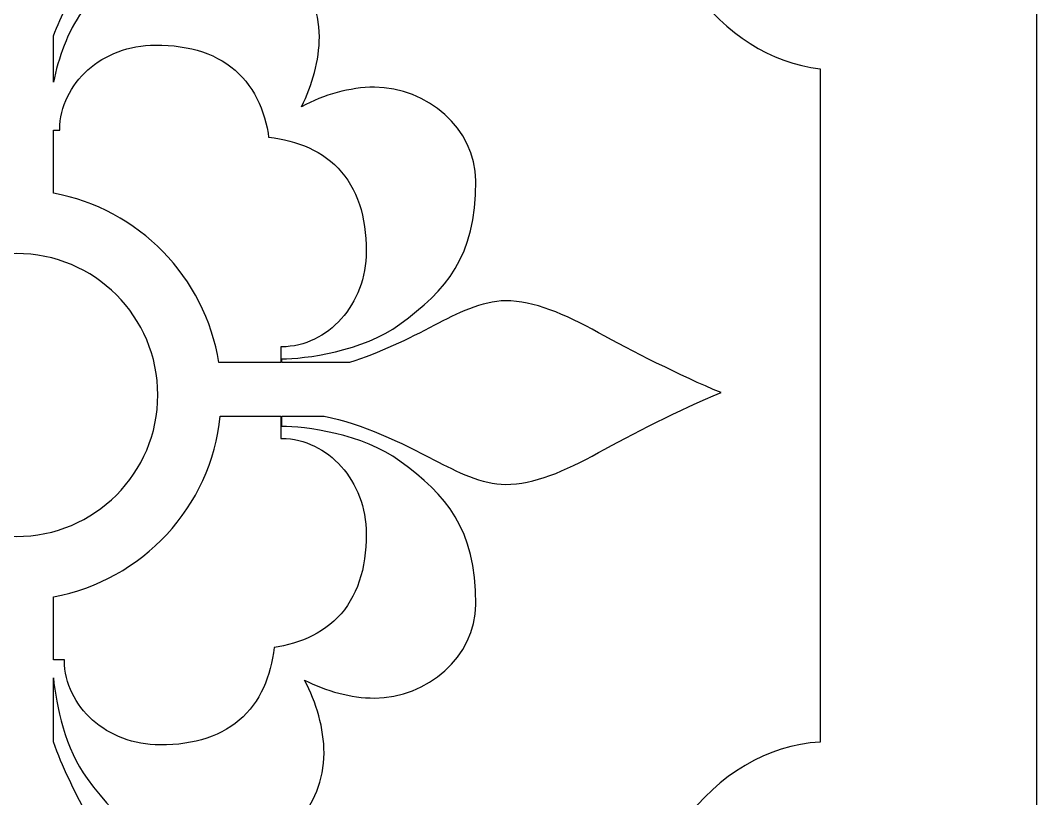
# Model space of a CAD drawing. Header units: centimetres. Extents: x 13.8 to 19.6, y -9 to 9.
# Drawn here: x 18.043 to 19.625, y 3.091 to 4.303 of the extents above; entities that cross this region are included whole.
import ezdxf

# ---------------------------------------------------------------- set-up
doc = ezdxf.new("R2010")
doc.units = ezdxf.units.CM
doc.header["$MEASUREMENT"] = 0
doc.layers.add('layer 1', color=7, linetype='Continuous')

msp = doc.modelspace()

# ---------------------------------------------------------------- linework, layer by layer
at = {"layer": 'layer 1', "color": 250, "lineweight": 30}
for points, knots in [([(13.81568, -9.00019), (13.81568, -9.00019), (13.81568, -7.7491), (13.81568, -7.7491), (13.81568, -7.7491), (13.81568, -7.7491), (13.81568, -7.63661), (13.81568, -7.63661), (13.81568, -7.63661), (13.81568, -7.63661), (13.81568, -7.23319), (13.81568, -7.23319), (13.81568, -7.23319), (13.81568, -7.23319), (13.81568, -7.03897), (13.81568, -7.03897), (13.81568, -7.03897), (13.81568, -7.03897), (13.81568, -5.26695), (13.81568, -5.26695), (13.81568, -5.26695), (13.81568, -5.26695), (13.81568, -5.15446), (13.81568, -5.15446), (13.81568, -5.15446), (13.81568, -5.15446), (13.81568, -4.75104), (13.81568, -4.75104), (13.81568, -4.75104), (13.81568, -4.75104), (13.81568, -4.55682), (13.81568, -4.55682), (13.81568, -4.55682), (13.81568, -4.55682), (13.81568, -2.7848), (13.81568, -2.7848), (13.81568, -2.7848), (13.81568, -2.7848), (13.81568, -2.67231), (13.81568, -2.67231), (13.81568, -2.67231), (13.81568, -2.67231), (13.81568, -2.26889), (13.81568, -2.26889), (13.81568, -2.26889), (13.81568, -2.26889), (13.81568, -2.07467), (13.81568, -2.07467), (13.81568, -2.07467), (13.81568, -2.07467), (13.81568, -0.30265), (13.81568, -0.30265), (13.81568, -0.30265), (13.81568, -0.30265), (13.81568, -0.19016), (13.81568, -0.19016), (13.81568, -0.19016), (13.81568, -0.19016), (13.81568, 0.21326), (13.81568, 0.21326), (13.81568, 0.21326), (13.81568, 0.21326), (13.81568, 0.40748), (13.81568, 0.40748), (13.81568, 0.40748), (13.81568, 0.40748), (13.81568, 2.1795), (13.81568, 2.1795), (13.81568, 2.1795), (13.81568, 2.1795), (13.81568, 2.29199), (13.81568, 2.29199), (13.81568, 2.29199), (13.81568, 2.29199), (13.81568, 2.69541), (13.81568, 2.69541), (13.81568, 2.69541), (13.81568, 2.69541), (13.81568, 2.88963), (13.81568, 2.88963), (13.81568, 2.88963), (13.81568, 2.88963), (13.81568, 4.66165), (13.81568, 4.66165), (13.81568, 4.66165), (13.81568, 4.66165), (13.81568, 4.77414), (13.81568, 4.77414), (13.81568, 4.77414), (13.81568, 4.77414), (13.81568, 5.17756), (13.81568, 5.17756), (13.81568, 5.17756), (13.81568, 5.17756), (13.81568, 5.37178), (13.81568, 5.37178), (13.81568, 5.37178), (13.81568, 5.37178), (13.81568, 7.1438), (13.81568, 7.1438), (13.81568, 7.1438), (13.81568, 7.1438), (13.81568, 7.25629), (13.81568, 7.25629), (13.81568, 7.25629), (13.81568, 7.25629), (13.81568, 7.65971), (13.81568, 7.65971), (13.81568, 7.65971), (13.81568, 7.65971), (13.81568, 7.85393), (13.81568, 7.85393), (13.81568, 7.85393), (13.81568, 7.85393), (13.81568, 9.00077), (13.81568, 9.00077), (13.81568, 9.00077), (13.81568, 9.00077), (14.6889, 9.00077), (14.6889, 9.00077), (14.6889, 9.00077), (14.6889, 9.00077), (14.8859, 9.00077), (14.8859, 9.00077), (14.8859, 9.00077), (14.8859, 9.00077), (15.37838, 9.00077), (15.37838, 9.00077), (15.37838, 9.00077), (15.37838, 9.00077), (15.46164, 9.00077), (15.46164, 9.00077), (15.46164, 9.00077), (15.46164, 9.00077), (15.9263, 9.00077), (15.9263, 9.00077), (15.9263, 9.00077), (15.9263, 9.00077), (16.1189, 9.00077), (16.1189, 9.00077), (16.1189, 9.00077), (16.1189, 9.00077), (17.32165, 9.00077), (17.32165, 9.00077), (17.32165, 9.00077), (17.32165, 9.00077), (17.51865, 9.00077), (17.51865, 9.00077), (17.51865, 9.00077), (17.51865, 9.00077), (18.01113, 9.00077), (18.01113, 9.00077), (18.01113, 9.00077), (18.01113, 9.00077), (18.09439, 9.00077), (18.09439, 9.00077), (18.09439, 9.00077), (18.09439, 9.00077), (18.55905, 9.00077), (18.55905, 9.00077), (18.55905, 9.00077), (18.55905, 9.00077), (18.75165, 9.00077), (18.75165, 9.00077), (18.75165, 9.00077), (18.75165, 9.00077), (19.62498, 9.00077), (19.62498, 9.00077), (19.62498, 9.00077), (19.62498, 9.00077), (19.62498, 7.78696), (19.62498, 7.78696), (19.62498, 7.78696), (19.62498, 7.78696), (19.62498, 7.67444), (19.62498, 7.67444), (19.62498, 7.67444), (19.62498, 7.67444), (19.62498, 7.27121), (19.62498, 7.27121), (19.62498, 7.27121), (19.62498, 7.27121), (19.62498, 7.0909), (19.62498, 7.0909), (19.62498, 7.0909), (19.62498, 7.0909), (19.62498, 5.25821), (19.62498, 5.25821), (19.62498, 5.25821), (19.62498, 5.25821), (19.62498, 5.1457), (19.62498, 5.1457), (19.62498, 5.1457), (19.62498, 5.1457), (19.62498, 4.74247), (19.62498, 4.74247), (19.62498, 4.74247), (19.62498, 4.74247), (19.62498, 4.56216), (19.62498, 4.56216), (19.62498, 4.56216), (19.62498, 4.56216), (19.62498, 2.79003), (19.62498, 2.79003), (19.62498, 2.79003), (19.62498, 2.79003), (19.62498, 2.67751), (19.62498, 2.67751), (19.62498, 2.67751), (19.62498, 2.67751), (19.62498, 2.27429), (19.62498, 2.27429), (19.62498, 2.27429), (19.62498, 2.27429), (19.62498, 2.09398), (19.62498, 2.09398), (19.62498, 2.09398), (19.62498, 2.09398), (19.62498, 0.32184), (19.62498, 0.32184), (19.62498, 0.32184), (19.62498, 0.32184), (19.62498, 0.20933), (19.62498, 0.20933), (19.62498, 0.20933), (19.62498, 0.20933), (19.62498, -0.1939), (19.62498, -0.1939), (19.62498, -0.1939), (19.62498, -0.1939), (19.62498, -0.37421), (19.62498, -0.37421), (19.62498, -0.37421), (19.62498, -0.37421), (19.62498, -2.14634), (19.62498, -2.14634), (19.62498, -2.14634), (19.62498, -2.14634), (19.62498, -2.25886), (19.62498, -2.25886), (19.62498, -2.25886), (19.62498, -2.25886), (19.62498, -2.66208), (19.62498, -2.66208), (19.62498, -2.66208), (19.62498, -2.66208), (19.62498, -2.84239), (19.62498, -2.84239), (19.62498, -2.84239), (19.62498, -2.84239), (19.62498, -4.61452), (19.62498, -4.61452), (19.62498, -4.61452), (19.62498, -4.61452), (19.62498, -4.72704), (19.62498, -4.72704), (19.62498, -4.72704), (19.62498, -4.72704), (19.62498, -5.13027), (19.62498, -5.13027), (19.62498, -5.13027), (19.62498, -5.13027), (19.62498, -5.31058), (19.62498, -5.31058), (19.62498, -5.31058), (19.62498, -5.31058), (19.62498, -7.08271), (19.62498, -7.08271), (19.62498, -7.08271), (19.62498, -7.08271), (19.62498, -7.19522), (19.62498, -7.19522), (19.62498, -7.19522), (19.62498, -7.19522), (19.62498, -7.59845), (19.62498, -7.59845), (19.62498, -7.59845), (19.62498, -7.59845), (19.62498, -7.77876), (19.62498, -7.77876), (19.62498, -7.77876), (19.62498, -7.77876), (19.62498, -9.00019), (19.62498, -9.00019), (19.62498, -9.00019), (19.62498, -9.00019), (18.75176, -9.00019), (18.75176, -9.00019), (18.75176, -9.00019), (18.75176, -9.00019), (18.55373, -9.00019), (18.55373, -9.00019), (18.55373, -9.00019), (18.55373, -9.00019), (18.09439, -9.00019), (18.09439, -9.00019), (18.09439, -9.00019), (18.09439, -9.00019), (18.01113, -9.00019), (18.01113, -9.00019), (18.01113, -9.00019), (18.01113, -9.00019), (17.51524, -9.00019), (17.51524, -9.00019), (17.51524, -9.00019), (17.51524, -9.00019), (17.32172, -9.00019), (17.32172, -9.00019), (17.32172, -9.00019), (17.32172, -9.00019), (16.11901, -9.00019), (16.11901, -9.00019), (16.11901, -9.00019), (16.11901, -9.00019), (15.92097, -9.00019), (15.92097, -9.00019), (15.92097, -9.00019), (15.92097, -9.00019), (15.46164, -9.00019), (15.46164, -9.00019), (15.46164, -9.00019), (15.46164, -9.00019), (15.37838, -9.00019), (15.37838, -9.00019), (15.37838, -9.00019), (15.37838, -9.00019), (14.88249, -9.00019), (14.88249, -9.00019), (14.88249, -9.00019), (14.88249, -9.00019), (14.68897, -9.00019), (14.68897, -9.00019), (14.68897, -9.00019), (14.68897, -9.00019), (13.81568, -9.00019), (13.81568, -9.00019)], [0, 0, 0, 0, 0.0117647, 0.0117647, 0.0117647, 0.0117647, 0.0235294, 0.0235294, 0.0235294, 0.0235294, 0.0352941, 0.0352941, 0.0352941, 0.0352941, 0.0470588, 0.0470588, 0.0470588, 0.0470588, 0.0588235, 0.0588235, 0.0588235, 0.0588235, 0.0705882, 0.0705882, 0.0705882, 0.0705882, 0.0823529, 0.0823529, 0.0823529, 0.0823529, 0.0941176, 0.0941176, 0.0941176, 0.0941176, 0.1058824, 0.1058824, 0.1058824, 0.1058824, 0.1176471, 0.1176471, 0.1176471, 0.1176471, 0.1294118, 0.1294118, 0.1294118, 0.1294118, 0.1411765, 0.1411765, 0.1411765, 0.1411765, 0.1529412, 0.1529412, 0.1529412, 0.1529412, 0.1647059, 0.1647059, 0.1647059, 0.1647059, 0.1764706, 0.1764706, 0.1764706, 0.1764706, 0.1882353, 0.1882353, 0.1882353, 0.1882353, 0.2, 0.2, 0.2, 0.2, 0.2117647, 0.2117647, 0.2117647, 0.2117647, 0.2235294, 0.2235294, 0.2235294, 0.2235294, 0.2352941, 0.2352941, 0.2352941, 0.2352941, 0.2470588, 0.2470588, 0.2470588, 0.2470588, 0.2588235, 0.2588235, 0.2588235, 0.2588235, 0.2705882, 0.2705882, 0.2705882, 0.2705882, 0.2823529, 0.2823529, 0.2823529, 0.2823529, 0.2941176, 0.2941176, 0.2941176, 0.2941176, 0.3058824, 0.3058824, 0.3058824, 0.3058824, 0.3176471, 0.3176471, 0.3176471, 0.3176471, 0.3294118, 0.3294118, 0.3294118, 0.3294118, 0.3411765, 0.3411765, 0.3411765, 0.3411765, 0.3529412, 0.3529412, 0.3529412, 0.3529412, 0.3647059, 0.3647059, 0.3647059, 0.3647059, 0.3764706, 0.3764706, 0.3764706, 0.3764706, 0.3882353, 0.3882353, 0.3882353, 0.3882353, 0.4, 0.4, 0.4, 0.4, 0.4117647, 0.4117647, 0.4117647, 0.4117647, 0.4235294, 0.4235294, 0.4235294, 0.4235294, 0.4352941, 0.4352941, 0.4352941, 0.4352941, 0.4470588, 0.4470588, 0.4470588, 0.4470588, 0.4588235, 0.4588235, 0.4588235, 0.4588235, 0.4705882, 0.4705882, 0.4705882, 0.4705882, 0.4823529, 0.4823529, 0.4823529, 0.4823529, 0.4941176, 0.4941176, 0.4941176, 0.4941176, 0.5058824, 0.5058824, 0.5058824, 0.5058824, 0.5176471, 0.5176471, 0.5176471, 0.5176471, 0.5294118, 0.5294118, 0.5294118, 0.5294118, 0.5411765, 0.5411765, 0.5411765, 0.5411765, 0.5529412, 0.5529412, 0.5529412, 0.5529412, 0.5647059, 0.5647059, 0.5647059, 0.5647059, 0.5764706, 0.5764706, 0.5764706, 0.5764706, 0.5882353, 0.5882353, 0.5882353, 0.5882353, 0.6, 0.6, 0.6, 0.6, 0.6117647, 0.6117647, 0.6117647, 0.6117647, 0.6235294, 0.6235294, 0.6235294, 0.6235294, 0.6352941, 0.6352941, 0.6352941, 0.6352941, 0.6470588, 0.6470588, 0.6470588, 0.6470588, 0.6588235, 0.6588235, 0.6588235, 0.6588235, 0.6705882, 0.6705882, 0.6705882, 0.6705882, 0.6823529, 0.6823529, 0.6823529, 0.6823529, 0.6941176, 0.6941176, 0.6941176, 0.6941176, 0.7058824, 0.7058824, 0.7058824, 0.7058824, 0.7176471, 0.7176471, 0.7176471, 0.7176471, 0.7294118, 0.7294118, 0.7294118, 0.7294118, 0.7411765, 0.7411765, 0.7411765, 0.7411765, 0.7529412, 0.7529412, 0.7529412, 0.7529412, 0.7647059, 0.7647059, 0.7647059, 0.7647059, 0.7764706, 0.7764706, 0.7764706, 0.7764706, 0.7882353, 0.7882353, 0.7882353, 0.7882353, 0.8, 0.8, 0.8, 0.8, 0.8117647, 0.8117647, 0.8117647, 0.8117647, 0.8235294, 0.8235294, 0.8235294, 0.8235294, 0.8352941, 0.8352941, 0.8352941, 0.8352941, 0.8470588, 0.8470588, 0.8470588, 0.8470588, 0.8588235, 0.8588235, 0.8588235, 0.8588235, 0.8705882, 0.8705882, 0.8705882, 0.8705882, 0.8823529, 0.8823529, 0.8823529, 0.8823529, 0.8941176, 0.8941176, 0.8941176, 0.8941176, 0.9058824, 0.9058824, 0.9058824, 0.9058824, 0.9176471, 0.9176471, 0.9176471, 0.9176471, 0.9294118, 0.9294118, 0.9294118, 0.9294118, 0.9411765, 0.9411765, 0.9411765, 0.9411765, 0.9529412, 0.9529412, 0.9529412, 0.9529412, 0.9647059, 0.9647059, 0.9647059, 0.9647059, 0.9764706, 0.9764706, 0.9764706, 0.9764706, 1, 1, 1, 1]), ([(19.28788, 4.22714), (19.13281, 4.245), (19.01002, 4.41013), (19.00188, 4.61489), (19.00188, 4.61489), (18.77783, 4.61748), (18.59718, 4.75722), (18.59718, 4.92918), (18.59718, 4.92918), (18.59718, 4.94013), (18.59793, 4.95094), (18.59936, 4.9616), (18.59936, 4.9616), (18.59936, 4.9616), (18.35272, 4.88655), (18.35272, 4.88655), (18.35272, 4.88655), (18.35272, 4.88655), (18.13652, 4.95234), (18.13652, 4.95234), (18.13652, 4.95234), (18.13652, 4.95234), (18.07184, 4.731), (18.07184, 4.731), (18.07184, 4.731), (18.09074, 4.69228), (18.11048, 4.65484), (18.12637, 4.62556), (18.12637, 4.62556), (18.15555, 4.57309), (18.17595, 4.52498), (18.17595, 4.48123), (18.17595, 4.48123), (18.17595, 4.44477), (18.15555, 4.40394), (18.13804, 4.3704), (18.13804, 4.3704), (18.12264, 4.3414), (18.10725, 4.31047), (18.09439, 4.2784), (18.09439, 4.2784), (18.09439, 4.2784), (18.09439, 4.20631), (18.09439, 4.20631), (18.09439, 4.20631), (18.10229, 4.24344), (18.11628, 4.28523), (18.13951, 4.31646), (18.13951, 4.31646), (18.19345, 4.38937), (18.24301, 4.43456), (18.36259, 4.43456), (18.36259, 4.43456), (18.44425, 4.43456), (18.50839, 4.35876), (18.50839, 4.27708), (18.50839, 4.27708), (18.50839, 4.24013), (18.49764, 4.20199), (18.4806, 4.16819), (18.4806, 4.16819), (18.51556, 4.18666), (18.55558, 4.19847), (18.59429, 4.19847), (18.59429, 4.19847), (18.67597, 4.19847), (18.75177, 4.13433), (18.75177, 4.05267), (18.75177, 4.05267), (18.75177, 3.93309), (18.70658, 3.88353), (18.63367, 3.82958), (18.63367, 3.82958), (18.57682, 3.7873), (18.48495, 3.77562), (18.44995, 3.77562), (18.44995, 3.77562), (18.44995, 3.77562), (18.44995, 3.76996), (18.44995, 3.76996), (18.44995, 3.76996), (18.44995, 3.76996), (18.5551, 3.76996), (18.5551, 3.76996), (18.5551, 3.76996), (18.60165, 3.78455), (18.64656, 3.80634), (18.68761, 3.82813), (18.68761, 3.82813), (18.72115, 3.84563), (18.76198, 3.86603), (18.79844, 3.86603), (18.79844, 3.86603), (18.84219, 3.86603), (18.8903, 3.84563), (18.94277, 3.81645), (18.94277, 3.81645), (18.9938, 3.78876), (19.06964, 3.74937), (19.13379, 3.72315), (19.13379, 3.72315), (19.06964, 3.6969), (18.9938, 3.65753), (18.94277, 3.62982), (18.94277, 3.62982), (18.8903, 3.60064), (18.84219, 3.58024), (18.79844, 3.58024), (18.79844, 3.58024), (18.76198, 3.58024), (18.72115, 3.60064), (18.68761, 3.61816), (18.68761, 3.61816), (18.63511, 3.64603), (18.57631, 3.67388), (18.51584, 3.68669), (18.51584, 3.68669), (18.51584, 3.68669), (18.44995, 3.68669), (18.44995, 3.68669), (18.44995, 3.68669), (18.44995, 3.68669), (18.44995, 3.67065), (18.44995, 3.67065), (18.44995, 3.67065), (18.48495, 3.67065), (18.57682, 3.65898), (18.63367, 3.61669), (18.63367, 3.61669), (18.70658, 3.56275), (18.75177, 3.51319), (18.75177, 3.3936), (18.75177, 3.3936), (18.75177, 3.31194), (18.67597, 3.2478), (18.59429, 3.2478), (18.59429, 3.2478), (18.55734, 3.2478), (18.5192, 3.25856), (18.4854, 3.2756), (18.4854, 3.2756), (18.50387, 3.24063), (18.51568, 3.20061), (18.51568, 3.1619), (18.51568, 3.1619), (18.51568, 3.08022), (18.45154, 3.00443), (18.36988, 3.00443), (18.36988, 3.00443), (18.2503, 3.00443), (18.20074, 3.04961), (18.14679, 3.12253), (18.14679, 3.12253), (18.11299, 3.16797), (18.09875, 3.2358), (18.09439, 3.27907), (18.09439, 3.27907), (18.09439, 3.27907), (18.09439, 3.17971), (18.09439, 3.17971), (18.09439, 3.17971), (18.10847, 3.1408), (18.1269, 3.10331), (18.14534, 3.06858), (18.14534, 3.06858), (18.16284, 3.03505), (18.18324, 2.99421), (18.18324, 2.95776), (18.18324, 2.95776), (18.18324, 2.91401), (18.16284, 2.86589), (18.13366, 2.81342), (18.13366, 2.81342), (18.11882, 2.78607), (18.10061, 2.75159), (18.08288, 2.7156), (18.08288, 2.7156), (18.08288, 2.7156), (18.13652, 2.53202), (18.13652, 2.53202), (18.13652, 2.53202), (18.13652, 2.53202), (18.35272, 2.5978), (18.35272, 2.5978), (18.35272, 2.5978), (18.35272, 2.5978), (18.60471, 2.52112), (18.60471, 2.52112), (18.60471, 2.52112), (18.64008, 2.66069), (18.7962, 2.76736), (18.98656, 2.77492), (18.98656, 2.77492), (18.98908, 2.9933), (19.12191, 3.17043), (19.28788, 3.17925), (19.28788, 3.17925), (19.28788, 3.17925), (19.28788, 4.22714), (19.28788, 4.22714)], [0, 0, 0, 0, 0.0196078, 0.0196078, 0.0196078, 0.0196078, 0.0392157, 0.0392157, 0.0392157, 0.0392157, 0.0588235, 0.0588235, 0.0588235, 0.0588235, 0.0784314, 0.0784314, 0.0784314, 0.0784314, 0.0980392, 0.0980392, 0.0980392, 0.0980392, 0.1176471, 0.1176471, 0.1176471, 0.1176471, 0.1372549, 0.1372549, 0.1372549, 0.1372549, 0.1568627, 0.1568627, 0.1568627, 0.1568627, 0.1764706, 0.1764706, 0.1764706, 0.1764706, 0.1960784, 0.1960784, 0.1960784, 0.1960784, 0.2156863, 0.2156863, 0.2156863, 0.2156863, 0.2352941, 0.2352941, 0.2352941, 0.2352941, 0.254902, 0.254902, 0.254902, 0.254902, 0.2745098, 0.2745098, 0.2745098, 0.2745098, 0.2941176, 0.2941176, 0.2941176, 0.2941176, 0.3137255, 0.3137255, 0.3137255, 0.3137255, 0.3333333, 0.3333333, 0.3333333, 0.3333333, 0.3529412, 0.3529412, 0.3529412, 0.3529412, 0.372549, 0.372549, 0.372549, 0.372549, 0.3921569, 0.3921569, 0.3921569, 0.3921569, 0.4117647, 0.4117647, 0.4117647, 0.4117647, 0.4313725, 0.4313725, 0.4313725, 0.4313725, 0.4509804, 0.4509804, 0.4509804, 0.4509804, 0.4705882, 0.4705882, 0.4705882, 0.4705882, 0.4901961, 0.4901961, 0.4901961, 0.4901961, 0.5098039, 0.5098039, 0.5098039, 0.5098039, 0.5294118, 0.5294118, 0.5294118, 0.5294118, 0.5490196, 0.5490196, 0.5490196, 0.5490196, 0.5686275, 0.5686275, 0.5686275, 0.5686275, 0.5882353, 0.5882353, 0.5882353, 0.5882353, 0.6078431, 0.6078431, 0.6078431, 0.6078431, 0.627451, 0.627451, 0.627451, 0.627451, 0.6470588, 0.6470588, 0.6470588, 0.6470588, 0.6666667, 0.6666667, 0.6666667, 0.6666667, 0.6862745, 0.6862745, 0.6862745, 0.6862745, 0.7058824, 0.7058824, 0.7058824, 0.7058824, 0.7254902, 0.7254902, 0.7254902, 0.7254902, 0.745098, 0.745098, 0.745098, 0.745098, 0.7647059, 0.7647059, 0.7647059, 0.7647059, 0.7843137, 0.7843137, 0.7843137, 0.7843137, 0.8039216, 0.8039216, 0.8039216, 0.8039216, 0.8235294, 0.8235294, 0.8235294, 0.8235294, 0.8431373, 0.8431373, 0.8431373, 0.8431373, 0.8627451, 0.8627451, 0.8627451, 0.8627451, 0.8823529, 0.8823529, 0.8823529, 0.8823529, 0.9019608, 0.9019608, 0.9019608, 0.9019608, 0.9215686, 0.9215686, 0.9215686, 0.9215686, 0.9411765, 0.9411765, 0.9411765, 0.9411765, 0.9607843, 0.9607843, 0.9607843, 0.9607843, 1, 1, 1, 1]), ([(18.09439, 4.13146), (18.09439, 4.13146), (18.09439, 4.03352), (18.09439, 4.03352), (18.09439, 4.03352), (18.22682, 4.00933), (18.33074, 3.90341), (18.35195, 3.76996), (18.35195, 3.76996), (18.35195, 3.76996), (18.44867, 3.76996), (18.44867, 3.76996), (18.44867, 3.76996), (18.44867, 3.76996), (18.44867, 3.79442), (18.44867, 3.79442), (18.44867, 3.79442), (18.44867, 3.79442), (18.45045, 3.79442), (18.45045, 3.79442), (18.45045, 3.79442), (18.45045, 3.79442), (18.45661, 3.7946), (18.45661, 3.7946), (18.45661, 3.7946), (18.45661, 3.7946), (18.46322, 3.7952), (18.46322, 3.7952), (18.46322, 3.7952), (18.46322, 3.7952), (18.46976, 3.79618), (18.46976, 3.79618), (18.46976, 3.79618), (18.46976, 3.79618), (18.4762, 3.79752), (18.4762, 3.79752), (18.4762, 3.79752), (18.4762, 3.79752), (18.48254, 3.79922), (18.48254, 3.79922), (18.48254, 3.79922), (18.48254, 3.79922), (18.48876, 3.80127), (18.48876, 3.80127), (18.48876, 3.80127), (18.48876, 3.80127), (18.49486, 3.80364), (18.49486, 3.80364), (18.49486, 3.80364), (18.49486, 3.80364), (18.50082, 3.80634), (18.50082, 3.80634), (18.50082, 3.80634), (18.50082, 3.80634), (18.50662, 3.80934), (18.50662, 3.80934), (18.50662, 3.80934), (18.50662, 3.80934), (18.51229, 3.81264), (18.51229, 3.81264), (18.51229, 3.81264), (18.51229, 3.81264), (18.51778, 3.81622), (18.51778, 3.81622), (18.51778, 3.81622), (18.51778, 3.81622), (18.5231, 3.82008), (18.5231, 3.82008), (18.5231, 3.82008), (18.5231, 3.82008), (18.52824, 3.8242), (18.52824, 3.8242), (18.52824, 3.8242), (18.52824, 3.8242), (18.5332, 3.82859), (18.5332, 3.82859), (18.5332, 3.82859), (18.5332, 3.82859), (18.53797, 3.83322), (18.53797, 3.83322), (18.53797, 3.83322), (18.53797, 3.83322), (18.54254, 3.83811), (18.54254, 3.83811), (18.54254, 3.83811), (18.54254, 3.83811), (18.5469, 3.84322), (18.5469, 3.84322), (18.5469, 3.84322), (18.5469, 3.84322), (18.55104, 3.84857), (18.55104, 3.84857), (18.55104, 3.84857), (18.55104, 3.84857), (18.55496, 3.85414), (18.55496, 3.85414), (18.55496, 3.85414), (18.55496, 3.85414), (18.55865, 3.85992), (18.55865, 3.85992), (18.55865, 3.85992), (18.55865, 3.85992), (18.56209, 3.86591), (18.56209, 3.86591), (18.56209, 3.86591), (18.56209, 3.86591), (18.56528, 3.8721), (18.56528, 3.8721), (18.56528, 3.8721), (18.56528, 3.8721), (18.56821, 3.87848), (18.56821, 3.87848), (18.56821, 3.87848), (18.56821, 3.87848), (18.57088, 3.88506), (18.57088, 3.88506), (18.57088, 3.88506), (18.57088, 3.88506), (18.57326, 3.89181), (18.57326, 3.89181), (18.57326, 3.89181), (18.57326, 3.89181), (18.57536, 3.89873), (18.57536, 3.89873), (18.57536, 3.89873), (18.57536, 3.89873), (18.57716, 3.9058), (18.57716, 3.9058), (18.57716, 3.9058), (18.57716, 3.9058), (18.57865, 3.91304), (18.57865, 3.91304), (18.57865, 3.91304), (18.57865, 3.91304), (18.57982, 3.92042), (18.57982, 3.92042), (18.57982, 3.92042), (18.57982, 3.92042), (18.58067, 3.92792), (18.58067, 3.92792), (18.58067, 3.92792), (18.58067, 3.92792), (18.58119, 3.93555), (18.58119, 3.93555), (18.58119, 3.93555), (18.58119, 3.93555), (18.58136, 3.94319), (18.58136, 3.94319), (18.58136, 3.94319), (18.58136, 3.94319), (18.5812, 3.95327), (18.5812, 3.95327), (18.5812, 3.95327), (18.5812, 3.95327), (18.58071, 3.96298), (18.58071, 3.96298), (18.58071, 3.96298), (18.58071, 3.96298), (18.5799, 3.97244), (18.5799, 3.97244), (18.5799, 3.97244), (18.5799, 3.97244), (18.57876, 3.98167), (18.57876, 3.98167), (18.57876, 3.98167), (18.57876, 3.98167), (18.57727, 3.99065), (18.57727, 3.99065), (18.57727, 3.99065), (18.57727, 3.99065), (18.57545, 3.9994), (18.57545, 3.9994), (18.57545, 3.9994), (18.57545, 3.9994), (18.57327, 4.0079), (18.57327, 4.0079), (18.57327, 4.0079), (18.57327, 4.0079), (18.57074, 4.01617), (18.57074, 4.01617), (18.57074, 4.01617), (18.57074, 4.01617), (18.56785, 4.02418), (18.56785, 4.02418), (18.56785, 4.02418), (18.56785, 4.02418), (18.56459, 4.03194), (18.56459, 4.03194), (18.56459, 4.03194), (18.56459, 4.03194), (18.56097, 4.03942), (18.56097, 4.03942), (18.56097, 4.03942), (18.56097, 4.03942), (18.55699, 4.04664), (18.55699, 4.04664), (18.55699, 4.04664), (18.55699, 4.04664), (18.55263, 4.05355), (18.55263, 4.05355), (18.55263, 4.05355), (18.55263, 4.05355), (18.54793, 4.06016), (18.54793, 4.06016), (18.54793, 4.06016), (18.54793, 4.06016), (18.54289, 4.06644), (18.54289, 4.06644), (18.54289, 4.06644), (18.54289, 4.06644), (18.53752, 4.07239), (18.53752, 4.07239), (18.53752, 4.07239), (18.53752, 4.07239), (18.53183, 4.078), (18.53183, 4.078), (18.53183, 4.078), (18.53183, 4.078), (18.52586, 4.08324), (18.52586, 4.08324), (18.52586, 4.08324), (18.52586, 4.08324), (18.51962, 4.08813), (18.51962, 4.08813), (18.51962, 4.08813), (18.51962, 4.08813), (18.51313, 4.09265), (18.51313, 4.09265), (18.51313, 4.09265), (18.51313, 4.09265), (18.50641, 4.09682), (18.50641, 4.09682), (18.50641, 4.09682), (18.50641, 4.09682), (18.49948, 4.10063), (18.49948, 4.10063), (18.49948, 4.10063), (18.49948, 4.10063), (18.49236, 4.10409), (18.49236, 4.10409), (18.49236, 4.10409), (18.49236, 4.10409), (18.48505, 4.10722), (18.48505, 4.10722), (18.48505, 4.10722), (18.48505, 4.10722), (18.47758, 4.11003), (18.47758, 4.11003), (18.47758, 4.11003), (18.47758, 4.11003), (18.46996, 4.11252), (18.46996, 4.11252), (18.46996, 4.11252), (18.46996, 4.11252), (18.46219, 4.11471), (18.46219, 4.11471), (18.46219, 4.11471), (18.46219, 4.11471), (18.45428, 4.11662), (18.45428, 4.11662), (18.45428, 4.11662), (18.45428, 4.11662), (18.44623, 4.11824), (18.44623, 4.11824), (18.44623, 4.11824), (18.44623, 4.11824), (18.43805, 4.11961), (18.43805, 4.11961), (18.43805, 4.11961), (18.43805, 4.11961), (18.42974, 4.12072), (18.42974, 4.12072), (18.42974, 4.12072), (18.42974, 4.12072), (18.4295, 4.12074), (18.4295, 4.12074), (18.4295, 4.12074), (18.4295, 4.12074), (18.42851, 4.127), (18.42851, 4.127), (18.42851, 4.127), (18.42851, 4.127), (18.42693, 4.13515), (18.42693, 4.13515), (18.42693, 4.13515), (18.42693, 4.13515), (18.42508, 4.14317), (18.42508, 4.14317), (18.42508, 4.14317), (18.42508, 4.14317), (18.42294, 4.15104), (18.42294, 4.15104), (18.42294, 4.15104), (18.42294, 4.15104), (18.42049, 4.15875), (18.42049, 4.15875), (18.42049, 4.15875), (18.42049, 4.15875), (18.41773, 4.16632), (18.41773, 4.16632), (18.41773, 4.16632), (18.41773, 4.16632), (18.41464, 4.17372), (18.41464, 4.17372), (18.41464, 4.17372), (18.41464, 4.17372), (18.41121, 4.18094), (18.41121, 4.18094), (18.41121, 4.18094), (18.41121, 4.18094), (18.40744, 4.18796), (18.40744, 4.18796), (18.40744, 4.18796), (18.40744, 4.18796), (18.4033, 4.19478), (18.4033, 4.19478), (18.4033, 4.19478), (18.4033, 4.19478), (18.3988, 4.20137), (18.3988, 4.20137), (18.3988, 4.20137), (18.3988, 4.20137), (18.39393, 4.2077), (18.39393, 4.2077), (18.39393, 4.2077), (18.39393, 4.2077), (18.3887, 4.21377), (18.3887, 4.21377), (18.3887, 4.21377), (18.3887, 4.21377), (18.3831, 4.21955), (18.3831, 4.21955), (18.3831, 4.21955), (18.3831, 4.21955), (18.37714, 4.22501), (18.37714, 4.22501), (18.37714, 4.22501), (18.37714, 4.22501), (18.37085, 4.23014), (18.37085, 4.23014), (18.37085, 4.23014), (18.37085, 4.23014), (18.36423, 4.23492), (18.36423, 4.23492), (18.36423, 4.23492), (18.36423, 4.23492), (18.35728, 4.23934), (18.35728, 4.23934), (18.35728, 4.23934), (18.35728, 4.23934), (18.35004, 4.2434), (18.35004, 4.2434), (18.35004, 4.2434), (18.35004, 4.2434), (18.34251, 4.24708), (18.34251, 4.24708), (18.34251, 4.24708), (18.34251, 4.24708), (18.33471, 4.2504), (18.33471, 4.2504), (18.33471, 4.2504), (18.33471, 4.2504), (18.32665, 4.25334), (18.32665, 4.25334), (18.32665, 4.25334), (18.32665, 4.25334), (18.31833, 4.25592), (18.31833, 4.25592), (18.31833, 4.25592), (18.31833, 4.25592), (18.30977, 4.25813), (18.30977, 4.25813), (18.30977, 4.25813), (18.30977, 4.25813), (18.30096, 4.25999), (18.30096, 4.25999), (18.30096, 4.25999), (18.30096, 4.25999), (18.29191, 4.2615), (18.29191, 4.2615), (18.29191, 4.2615), (18.29191, 4.2615), (18.28261, 4.26266), (18.28261, 4.26266), (18.28261, 4.26266), (18.28261, 4.26266), (18.27307, 4.26349), (18.27307, 4.26349), (18.27307, 4.26349), (18.27307, 4.26349), (18.26328, 4.26398), (18.26328, 4.26398), (18.26328, 4.26398), (18.26328, 4.26398), (18.25312, 4.26415), (18.25312, 4.26415), (18.25312, 4.26415), (18.25312, 4.26415), (18.24547, 4.26398), (18.24547, 4.26398), (18.24547, 4.26398), (18.24547, 4.26398), (18.23785, 4.26346), (18.23785, 4.26346), (18.23785, 4.26346), (18.23785, 4.26346), (18.23034, 4.26261), (18.23034, 4.26261), (18.23034, 4.26261), (18.23034, 4.26261), (18.22296, 4.26144), (18.22296, 4.26144), (18.22296, 4.26144), (18.22296, 4.26144), (18.21573, 4.25995), (18.21573, 4.25995), (18.21573, 4.25995), (18.21573, 4.25995), (18.20865, 4.25815), (18.20865, 4.25815), (18.20865, 4.25815), (18.20865, 4.25815), (18.20173, 4.25605), (18.20173, 4.25605), (18.20173, 4.25605), (18.20173, 4.25605), (18.19498, 4.25367), (18.19498, 4.25367), (18.19498, 4.25367), (18.19498, 4.25367), (18.18841, 4.251), (18.18841, 4.251), (18.18841, 4.251), (18.18841, 4.251), (18.18202, 4.24807), (18.18202, 4.24807), (18.18202, 4.24807), (18.18202, 4.24807), (18.17583, 4.24488), (18.17583, 4.24488), (18.17583, 4.24488), (18.17583, 4.24488), (18.16984, 4.24144), (18.16984, 4.24144), (18.16984, 4.24144), (18.16984, 4.24144), (18.16406, 4.23775), (18.16406, 4.23775), (18.16406, 4.23775), (18.16406, 4.23775), (18.15849, 4.23383), (18.15849, 4.23383), (18.15849, 4.23383), (18.15849, 4.23383), (18.15314, 4.22969), (18.15314, 4.22969), (18.15314, 4.22969), (18.15314, 4.22969), (18.14803, 4.22533), (18.14803, 4.22533), (18.14803, 4.22533), (18.14803, 4.22533), (18.14314, 4.22076), (18.14314, 4.22076), (18.14314, 4.22076), (18.14314, 4.22076), (18.13851, 4.216), (18.13851, 4.216), (18.13851, 4.216), (18.13851, 4.216), (18.13412, 4.21103), (18.13412, 4.21103), (18.13412, 4.21103), (18.13412, 4.21103), (18.12999, 4.20589), (18.12999, 4.20589), (18.12999, 4.20589), (18.12999, 4.20589), (18.12613, 4.20057), (18.12613, 4.20057), (18.12613, 4.20057), (18.12613, 4.20057), (18.12255, 4.19508), (18.12255, 4.19508), (18.12255, 4.19508), (18.12255, 4.19508), (18.11925, 4.18942), (18.11925, 4.18942), (18.11925, 4.18942), (18.11925, 4.18942), (18.11625, 4.18361), (18.11625, 4.18361), (18.11625, 4.18361), (18.11625, 4.18361), (18.11356, 4.17765), (18.11356, 4.17765), (18.11356, 4.17765), (18.11356, 4.17765), (18.11118, 4.17156), (18.11118, 4.17156), (18.11118, 4.17156), (18.11118, 4.17156), (18.10913, 4.16533), (18.10913, 4.16533), (18.10913, 4.16533), (18.10913, 4.16533), (18.10743, 4.159), (18.10743, 4.159), (18.10743, 4.159), (18.10743, 4.159), (18.10608, 4.15255), (18.10608, 4.15255), (18.10608, 4.15255), (18.10608, 4.15255), (18.10511, 4.14601), (18.10511, 4.14601), (18.10511, 4.14601), (18.10511, 4.14601), (18.10451, 4.1394), (18.10451, 4.1394), (18.10451, 4.1394), (18.10451, 4.1394), (18.10433, 4.13324), (18.10433, 4.13324), (18.10433, 4.13324), (18.10433, 4.13324), (18.10433, 4.13146), (18.10433, 4.13146), (18.10433, 4.13146), (18.10433, 4.13146), (18.09439, 4.13146), (18.09439, 4.13146)], [0, 0, 0, 0, 0.0074627, 0.0074627, 0.0074627, 0.0074627, 0.0149254, 0.0149254, 0.0149254, 0.0149254, 0.0223881, 0.0223881, 0.0223881, 0.0223881, 0.0298507, 0.0298507, 0.0298507, 0.0298507, 0.0373134, 0.0373134, 0.0373134, 0.0373134, 0.0447761, 0.0447761, 0.0447761, 0.0447761, 0.0522388, 0.0522388, 0.0522388, 0.0522388, 0.0597015, 0.0597015, 0.0597015, 0.0597015, 0.0671642, 0.0671642, 0.0671642, 0.0671642, 0.0746269, 0.0746269, 0.0746269, 0.0746269, 0.0820896, 0.0820896, 0.0820896, 0.0820896, 0.0895522, 0.0895522, 0.0895522, 0.0895522, 0.0970149, 0.0970149, 0.0970149, 0.0970149, 0.1044776, 0.1044776, 0.1044776, 0.1044776, 0.1119403, 0.1119403, 0.1119403, 0.1119403, 0.119403, 0.119403, 0.119403, 0.119403, 0.1268657, 0.1268657, 0.1268657, 0.1268657, 0.1343284, 0.1343284, 0.1343284, 0.1343284, 0.141791, 0.141791, 0.141791, 0.141791, 0.1492537, 0.1492537, 0.1492537, 0.1492537, 0.1567164, 0.1567164, 0.1567164, 0.1567164, 0.1641791, 0.1641791, 0.1641791, 0.1641791, 0.1716418, 0.1716418, 0.1716418, 0.1716418, 0.1791045, 0.1791045, 0.1791045, 0.1791045, 0.1865672, 0.1865672, 0.1865672, 0.1865672, 0.1940299, 0.1940299, 0.1940299, 0.1940299, 0.2014925, 0.2014925, 0.2014925, 0.2014925, 0.2089552, 0.2089552, 0.2089552, 0.2089552, 0.2164179, 0.2164179, 0.2164179, 0.2164179, 0.2238806, 0.2238806, 0.2238806, 0.2238806, 0.2313433, 0.2313433, 0.2313433, 0.2313433, 0.238806, 0.238806, 0.238806, 0.238806, 0.2462687, 0.2462687, 0.2462687, 0.2462687, 0.2537313, 0.2537313, 0.2537313, 0.2537313, 0.261194, 0.261194, 0.261194, 0.261194, 0.2686567, 0.2686567, 0.2686567, 0.2686567, 0.2761194, 0.2761194, 0.2761194, 0.2761194, 0.2835821, 0.2835821, 0.2835821, 0.2835821, 0.2910448, 0.2910448, 0.2910448, 0.2910448, 0.2985075, 0.2985075, 0.2985075, 0.2985075, 0.3059701, 0.3059701, 0.3059701, 0.3059701, 0.3134328, 0.3134328, 0.3134328, 0.3134328, 0.3208955, 0.3208955, 0.3208955, 0.3208955, 0.3283582, 0.3283582, 0.3283582, 0.3283582, 0.3358209, 0.3358209, 0.3358209, 0.3358209, 0.3432836, 0.3432836, 0.3432836, 0.3432836, 0.3507463, 0.3507463, 0.3507463, 0.3507463, 0.358209, 0.358209, 0.358209, 0.358209, 0.3656716, 0.3656716, 0.3656716, 0.3656716, 0.3731343, 0.3731343, 0.3731343, 0.3731343, 0.380597, 0.380597, 0.380597, 0.380597, 0.3880597, 0.3880597, 0.3880597, 0.3880597, 0.3955224, 0.3955224, 0.3955224, 0.3955224, 0.4029851, 0.4029851, 0.4029851, 0.4029851, 0.4104478, 0.4104478, 0.4104478, 0.4104478, 0.4179104, 0.4179104, 0.4179104, 0.4179104, 0.4253731, 0.4253731, 0.4253731, 0.4253731, 0.4328358, 0.4328358, 0.4328358, 0.4328358, 0.4402985, 0.4402985, 0.4402985, 0.4402985, 0.4477612, 0.4477612, 0.4477612, 0.4477612, 0.4552239, 0.4552239, 0.4552239, 0.4552239, 0.4626866, 0.4626866, 0.4626866, 0.4626866, 0.4701493, 0.4701493, 0.4701493, 0.4701493, 0.4776119, 0.4776119, 0.4776119, 0.4776119, 0.4850746, 0.4850746, 0.4850746, 0.4850746, 0.4925373, 0.4925373, 0.4925373, 0.4925373, 0.5, 0.5, 0.5, 0.5, 0.5074627, 0.5074627, 0.5074627, 0.5074627, 0.5149254, 0.5149254, 0.5149254, 0.5149254, 0.5223881, 0.5223881, 0.5223881, 0.5223881, 0.5298507, 0.5298507, 0.5298507, 0.5298507, 0.5373134, 0.5373134, 0.5373134, 0.5373134, 0.5447761, 0.5447761, 0.5447761, 0.5447761, 0.5522388, 0.5522388, 0.5522388, 0.5522388, 0.5597015, 0.5597015, 0.5597015, 0.5597015, 0.5671642, 0.5671642, 0.5671642, 0.5671642, 0.5746269, 0.5746269, 0.5746269, 0.5746269, 0.5820896, 0.5820896, 0.5820896, 0.5820896, 0.5895522, 0.5895522, 0.5895522, 0.5895522, 0.5970149, 0.5970149, 0.5970149, 0.5970149, 0.6044776, 0.6044776, 0.6044776, 0.6044776, 0.6119403, 0.6119403, 0.6119403, 0.6119403, 0.619403, 0.619403, 0.619403, 0.619403, 0.6268657, 0.6268657, 0.6268657, 0.6268657, 0.6343284, 0.6343284, 0.6343284, 0.6343284, 0.641791, 0.641791, 0.641791, 0.641791, 0.6492537, 0.6492537, 0.6492537, 0.6492537, 0.6567164, 0.6567164, 0.6567164, 0.6567164, 0.6641791, 0.6641791, 0.6641791, 0.6641791, 0.6716418, 0.6716418, 0.6716418, 0.6716418, 0.6791045, 0.6791045, 0.6791045, 0.6791045, 0.6865672, 0.6865672, 0.6865672, 0.6865672, 0.6940299, 0.6940299, 0.6940299, 0.6940299, 0.7014925, 0.7014925, 0.7014925, 0.7014925, 0.7089552, 0.7089552, 0.7089552, 0.7089552, 0.7164179, 0.7164179, 0.7164179, 0.7164179, 0.7238806, 0.7238806, 0.7238806, 0.7238806, 0.7313433, 0.7313433, 0.7313433, 0.7313433, 0.738806, 0.738806, 0.738806, 0.738806, 0.7462687, 0.7462687, 0.7462687, 0.7462687, 0.7537313, 0.7537313, 0.7537313, 0.7537313, 0.761194, 0.761194, 0.761194, 0.761194, 0.7686567, 0.7686567, 0.7686567, 0.7686567, 0.7761194, 0.7761194, 0.7761194, 0.7761194, 0.7835821, 0.7835821, 0.7835821, 0.7835821, 0.7910448, 0.7910448, 0.7910448, 0.7910448, 0.7985075, 0.7985075, 0.7985075, 0.7985075, 0.8059701, 0.8059701, 0.8059701, 0.8059701, 0.8134328, 0.8134328, 0.8134328, 0.8134328, 0.8208955, 0.8208955, 0.8208955, 0.8208955, 0.8283582, 0.8283582, 0.8283582, 0.8283582, 0.8358209, 0.8358209, 0.8358209, 0.8358209, 0.8432836, 0.8432836, 0.8432836, 0.8432836, 0.8507463, 0.8507463, 0.8507463, 0.8507463, 0.858209, 0.858209, 0.858209, 0.858209, 0.8656716, 0.8656716, 0.8656716, 0.8656716, 0.8731343, 0.8731343, 0.8731343, 0.8731343, 0.880597, 0.880597, 0.880597, 0.880597, 0.8880597, 0.8880597, 0.8880597, 0.8880597, 0.8955224, 0.8955224, 0.8955224, 0.8955224, 0.9029851, 0.9029851, 0.9029851, 0.9029851, 0.9104478, 0.9104478, 0.9104478, 0.9104478, 0.9179104, 0.9179104, 0.9179104, 0.9179104, 0.9253731, 0.9253731, 0.9253731, 0.9253731, 0.9328358, 0.9328358, 0.9328358, 0.9328358, 0.9402985, 0.9402985, 0.9402985, 0.9402985, 0.9477612, 0.9477612, 0.9477612, 0.9477612, 0.9552239, 0.9552239, 0.9552239, 0.9552239, 0.9626866, 0.9626866, 0.9626866, 0.9626866, 0.9701493, 0.9701493, 0.9701493, 0.9701493, 0.9776119, 0.9776119, 0.9776119, 0.9776119, 0.9850746, 0.9850746, 0.9850746, 0.9850746, 1, 1, 1, 1]), ([(17.81649, 3.71949), (17.81649, 3.84109), (17.9151, 3.9397), (18.0367, 3.9397), (18.0367, 3.9397), (18.1583, 3.9397), (18.25691, 3.84109), (18.25691, 3.71949), (18.25691, 3.71949), (18.25691, 3.59789), (18.1583, 3.49928), (18.0367, 3.49928), (18.0367, 3.49928), (17.9151, 3.49928), (17.81649, 3.59789), (17.81649, 3.71949)], [0, 0, 0, 0, 0.2, 0.2, 0.2, 0.2, 0.4, 0.4, 0.4, 0.4, 0.6, 0.6, 0.6, 0.6, 1, 1, 1, 1]), ([(18.44867, 3.68669), (18.44867, 3.68669), (18.35425, 3.68669), (18.35425, 3.68669), (18.35425, 3.68669), (18.33978, 3.54501), (18.23262, 3.43072), (18.09439, 3.40547), (18.09439, 3.40547), (18.09439, 3.40547), (18.09439, 3.30752), (18.09439, 3.30752), (18.09439, 3.30752), (18.09439, 3.30752), (18.11163, 3.30752), (18.11163, 3.30752), (18.11163, 3.30752), (18.11163, 3.30752), (18.11163, 3.30574), (18.11163, 3.30574), (18.11163, 3.30574), (18.11163, 3.30574), (18.11181, 3.29958), (18.11181, 3.29958), (18.11181, 3.29958), (18.11181, 3.29958), (18.11241, 3.29297), (18.11241, 3.29297), (18.11241, 3.29297), (18.11241, 3.29297), (18.11339, 3.28643), (18.11339, 3.28643), (18.11339, 3.28643), (18.11339, 3.28643), (18.11473, 3.27999), (18.11473, 3.27999), (18.11473, 3.27999), (18.11473, 3.27999), (18.11643, 3.27365), (18.11643, 3.27365), (18.11643, 3.27365), (18.11643, 3.27365), (18.11848, 3.26742), (18.11848, 3.26742), (18.11848, 3.26742), (18.11848, 3.26742), (18.12086, 3.26133), (18.12086, 3.26133), (18.12086, 3.26133), (18.12086, 3.26133), (18.12355, 3.25538), (18.12355, 3.25538), (18.12355, 3.25538), (18.12355, 3.25538), (18.12654, 3.24957), (18.12654, 3.24957), (18.12654, 3.24957), (18.12654, 3.24957), (18.12984, 3.24391), (18.12984, 3.24391), (18.12984, 3.24391), (18.12984, 3.24391), (18.13343, 3.23841), (18.13343, 3.23841), (18.13343, 3.23841), (18.13343, 3.23841), (18.13729, 3.23309), (18.13729, 3.23309), (18.13729, 3.23309), (18.13729, 3.23309), (18.14141, 3.22795), (18.14141, 3.22795), (18.14141, 3.22795), (18.14141, 3.22795), (18.1458, 3.22298), (18.1458, 3.22298), (18.1458, 3.22298), (18.1458, 3.22298), (18.15044, 3.21821), (18.15044, 3.21821), (18.15044, 3.21821), (18.15044, 3.21821), (18.15532, 3.21365), (18.15532, 3.21365), (18.15532, 3.21365), (18.15532, 3.21365), (18.16043, 3.20929), (18.16043, 3.20929), (18.16043, 3.20929), (18.16043, 3.20929), (18.16578, 3.20515), (18.16578, 3.20515), (18.16578, 3.20515), (18.16578, 3.20515), (18.17135, 3.20123), (18.17135, 3.20123), (18.17135, 3.20123), (18.17135, 3.20123), (18.17713, 3.19754), (18.17713, 3.19754), (18.17713, 3.19754), (18.17713, 3.19754), (18.18312, 3.1941), (18.18312, 3.1941), (18.18312, 3.1941), (18.18312, 3.1941), (18.18932, 3.19091), (18.18932, 3.19091), (18.18932, 3.19091), (18.18932, 3.19091), (18.1957, 3.18797), (18.1957, 3.18797), (18.1957, 3.18797), (18.1957, 3.18797), (18.20227, 3.18531), (18.20227, 3.18531), (18.20227, 3.18531), (18.20227, 3.18531), (18.20901, 3.18293), (18.20901, 3.18293), (18.20901, 3.18293), (18.20901, 3.18293), (18.21594, 3.18083), (18.21594, 3.18083), (18.21594, 3.18083), (18.21594, 3.18083), (18.22302, 3.17903), (18.22302, 3.17903), (18.22302, 3.17903), (18.22302, 3.17903), (18.23026, 3.17754), (18.23026, 3.17754), (18.23026, 3.17754), (18.23026, 3.17754), (18.23763, 3.17637), (18.23763, 3.17637), (18.23763, 3.17637), (18.23763, 3.17637), (18.24513, 3.17552), (18.24513, 3.17552), (18.24513, 3.17552), (18.24513, 3.17552), (18.25277, 3.175), (18.25277, 3.175), (18.25277, 3.175), (18.25277, 3.175), (18.2604, 3.17483), (18.2604, 3.17483), (18.2604, 3.17483), (18.2604, 3.17483), (18.27048, 3.175), (18.27048, 3.175), (18.27048, 3.175), (18.27048, 3.175), (18.28019, 3.17548), (18.28019, 3.17548), (18.28019, 3.17548), (18.28019, 3.17548), (18.28966, 3.17629), (18.28966, 3.17629), (18.28966, 3.17629), (18.28966, 3.17629), (18.29888, 3.17743), (18.29888, 3.17743), (18.29888, 3.17743), (18.29888, 3.17743), (18.30786, 3.17892), (18.30786, 3.17892), (18.30786, 3.17892), (18.30786, 3.17892), (18.31661, 3.18074), (18.31661, 3.18074), (18.31661, 3.18074), (18.31661, 3.18074), (18.32512, 3.18292), (18.32512, 3.18292), (18.32512, 3.18292), (18.32512, 3.18292), (18.33338, 3.18545), (18.33338, 3.18545), (18.33338, 3.18545), (18.33338, 3.18545), (18.34139, 3.18834), (18.34139, 3.18834), (18.34139, 3.18834), (18.34139, 3.18834), (18.34915, 3.1916), (18.34915, 3.1916), (18.34915, 3.1916), (18.34915, 3.1916), (18.35664, 3.19522), (18.35664, 3.19522), (18.35664, 3.19522), (18.35664, 3.19522), (18.36385, 3.19921), (18.36385, 3.19921), (18.36385, 3.19921), (18.36385, 3.19921), (18.37076, 3.20355), (18.37076, 3.20355), (18.37076, 3.20355), (18.37076, 3.20355), (18.37737, 3.20826), (18.37737, 3.20826), (18.37737, 3.20826), (18.37737, 3.20826), (18.38366, 3.2133), (18.38366, 3.2133), (18.38366, 3.2133), (18.38366, 3.2133), (18.38961, 3.21867), (18.38961, 3.21867), (18.38961, 3.21867), (18.38961, 3.21867), (18.39521, 3.22435), (18.39521, 3.22435), (18.39521, 3.22435), (18.39521, 3.22435), (18.40045, 3.23033), (18.40045, 3.23033), (18.40045, 3.23033), (18.40045, 3.23033), (18.40534, 3.23657), (18.40534, 3.23657), (18.40534, 3.23657), (18.40534, 3.23657), (18.40986, 3.24306), (18.40986, 3.24306), (18.40986, 3.24306), (18.40986, 3.24306), (18.41403, 3.24978), (18.41403, 3.24978), (18.41403, 3.24978), (18.41403, 3.24978), (18.41784, 3.25671), (18.41784, 3.25671), (18.41784, 3.25671), (18.41784, 3.25671), (18.4213, 3.26384), (18.4213, 3.26384), (18.4213, 3.26384), (18.4213, 3.26384), (18.42443, 3.27114), (18.42443, 3.27114), (18.42443, 3.27114), (18.42443, 3.27114), (18.42724, 3.27861), (18.42724, 3.27861), (18.42724, 3.27861), (18.42724, 3.27861), (18.42973, 3.28623), (18.42973, 3.28623), (18.42973, 3.28623), (18.42973, 3.28623), (18.43192, 3.294), (18.43192, 3.294), (18.43192, 3.294), (18.43192, 3.294), (18.43383, 3.30191), (18.43383, 3.30191), (18.43383, 3.30191), (18.43383, 3.30191), (18.43545, 3.30996), (18.43545, 3.30996), (18.43545, 3.30996), (18.43545, 3.30996), (18.43682, 3.31814), (18.43682, 3.31814), (18.43682, 3.31814), (18.43682, 3.31814), (18.43793, 3.32645), (18.43793, 3.32645), (18.43793, 3.32645), (18.43793, 3.32645), (18.43795, 3.32669), (18.43795, 3.32669), (18.43795, 3.32669), (18.43795, 3.32669), (18.44421, 3.32768), (18.44421, 3.32768), (18.44421, 3.32768), (18.44421, 3.32768), (18.45236, 3.32926), (18.45236, 3.32926), (18.45236, 3.32926), (18.45236, 3.32926), (18.46037, 3.33111), (18.46037, 3.33111), (18.46037, 3.33111), (18.46037, 3.33111), (18.46824, 3.33325), (18.46824, 3.33325), (18.46824, 3.33325), (18.46824, 3.33325), (18.47597, 3.3357), (18.47597, 3.3357), (18.47597, 3.3357), (18.47597, 3.3357), (18.48353, 3.33846), (18.48353, 3.33846), (18.48353, 3.33846), (18.48353, 3.33846), (18.49093, 3.34155), (18.49093, 3.34155), (18.49093, 3.34155), (18.49093, 3.34155), (18.49815, 3.34498), (18.49815, 3.34498), (18.49815, 3.34498), (18.49815, 3.34498), (18.50518, 3.34875), (18.50518, 3.34875), (18.50518, 3.34875), (18.50518, 3.34875), (18.51199, 3.35289), (18.51199, 3.35289), (18.51199, 3.35289), (18.51199, 3.35289), (18.51858, 3.35739), (18.51858, 3.35739), (18.51858, 3.35739), (18.51858, 3.35739), (18.52492, 3.36226), (18.52492, 3.36226), (18.52492, 3.36226), (18.52492, 3.36226), (18.53099, 3.36749), (18.53099, 3.36749), (18.53099, 3.36749), (18.53099, 3.36749), (18.53676, 3.3731), (18.53676, 3.3731), (18.53676, 3.3731), (18.53676, 3.3731), (18.54222, 3.37904), (18.54222, 3.37904), (18.54222, 3.37904), (18.54222, 3.37904), (18.54735, 3.38534), (18.54735, 3.38534), (18.54735, 3.38534), (18.54735, 3.38534), (18.55213, 3.39196), (18.55213, 3.39196), (18.55213, 3.39196), (18.55213, 3.39196), (18.55655, 3.39891), (18.55655, 3.39891), (18.55655, 3.39891), (18.55655, 3.39891), (18.56061, 3.40615), (18.56061, 3.40615), (18.56061, 3.40615), (18.56061, 3.40615), (18.5643, 3.41368), (18.5643, 3.41368), (18.5643, 3.41368), (18.5643, 3.41368), (18.56761, 3.42148), (18.56761, 3.42148), (18.56761, 3.42148), (18.56761, 3.42148), (18.57055, 3.42954), (18.57055, 3.42954), (18.57055, 3.42954), (18.57055, 3.42954), (18.57313, 3.43786), (18.57313, 3.43786), (18.57313, 3.43786), (18.57313, 3.43786), (18.57534, 3.44642), (18.57534, 3.44642), (18.57534, 3.44642), (18.57534, 3.44642), (18.5772, 3.45523), (18.5772, 3.45523), (18.5772, 3.45523), (18.5772, 3.45523), (18.57871, 3.46428), (18.57871, 3.46428), (18.57871, 3.46428), (18.57871, 3.46428), (18.57987, 3.47358), (18.57987, 3.47358), (18.57987, 3.47358), (18.57987, 3.47358), (18.5807, 3.48312), (18.5807, 3.48312), (18.5807, 3.48312), (18.5807, 3.48312), (18.58119, 3.49291), (18.58119, 3.49291), (18.58119, 3.49291), (18.58119, 3.49291), (18.58136, 3.50307), (18.58136, 3.50307), (18.58136, 3.50307), (18.58136, 3.50307), (18.58119, 3.51072), (18.58119, 3.51072), (18.58119, 3.51072), (18.58119, 3.51072), (18.58067, 3.51835), (18.58067, 3.51835), (18.58067, 3.51835), (18.58067, 3.51835), (18.57982, 3.52585), (18.57982, 3.52585), (18.57982, 3.52585), (18.57982, 3.52585), (18.57865, 3.53323), (18.57865, 3.53323), (18.57865, 3.53323), (18.57865, 3.53323), (18.57716, 3.54046), (18.57716, 3.54046), (18.57716, 3.54046), (18.57716, 3.54046), (18.57536, 3.54754), (18.57536, 3.54754), (18.57536, 3.54754), (18.57536, 3.54754), (18.57327, 3.55446), (18.57327, 3.55446), (18.57327, 3.55446), (18.57327, 3.55446), (18.57088, 3.56121), (18.57088, 3.56121), (18.57088, 3.56121), (18.57088, 3.56121), (18.56821, 3.56778), (18.56821, 3.56778), (18.56821, 3.56778), (18.56821, 3.56778), (18.56528, 3.57417), (18.56528, 3.57417), (18.56528, 3.57417), (18.56528, 3.57417), (18.56209, 3.58036), (18.56209, 3.58036), (18.56209, 3.58036), (18.56209, 3.58036), (18.55865, 3.58635), (18.55865, 3.58635), (18.55865, 3.58635), (18.55865, 3.58635), (18.55496, 3.59213), (18.55496, 3.59213), (18.55496, 3.59213), (18.55496, 3.59213), (18.55104, 3.5977), (18.55104, 3.5977), (18.55104, 3.5977), (18.55104, 3.5977), (18.5469, 3.60305), (18.5469, 3.60305), (18.5469, 3.60305), (18.5469, 3.60305), (18.54254, 3.60817), (18.54254, 3.60817), (18.54254, 3.60817), (18.54254, 3.60817), (18.53797, 3.61305), (18.53797, 3.61305), (18.53797, 3.61305), (18.53797, 3.61305), (18.5332, 3.61769), (18.5332, 3.61769), (18.5332, 3.61769), (18.5332, 3.61769), (18.52825, 3.62207), (18.52825, 3.62207), (18.52825, 3.62207), (18.52825, 3.62207), (18.5231, 3.6262), (18.5231, 3.6262), (18.5231, 3.6262), (18.5231, 3.6262), (18.51778, 3.63006), (18.51778, 3.63006), (18.51778, 3.63006), (18.51778, 3.63006), (18.51229, 3.63364), (18.51229, 3.63364), (18.51229, 3.63364), (18.51229, 3.63364), (18.50663, 3.63694), (18.50663, 3.63694), (18.50663, 3.63694), (18.50663, 3.63694), (18.50082, 3.63994), (18.50082, 3.63994), (18.50082, 3.63994), (18.50082, 3.63994), (18.49486, 3.64264), (18.49486, 3.64264), (18.49486, 3.64264), (18.49486, 3.64264), (18.48876, 3.64501), (18.48876, 3.64501), (18.48876, 3.64501), (18.48876, 3.64501), (18.48254, 3.64706), (18.48254, 3.64706), (18.48254, 3.64706), (18.48254, 3.64706), (18.47621, 3.64876), (18.47621, 3.64876), (18.47621, 3.64876), (18.47621, 3.64876), (18.46976, 3.65011), (18.46976, 3.65011), (18.46976, 3.65011), (18.46976, 3.65011), (18.46323, 3.65108), (18.46323, 3.65108), (18.46323, 3.65108), (18.46323, 3.65108), (18.45662, 3.65168), (18.45662, 3.65168), (18.45662, 3.65168), (18.45662, 3.65168), (18.45046, 3.65187), (18.45046, 3.65187), (18.45046, 3.65187), (18.45046, 3.65187), (18.44867, 3.65187), (18.44867, 3.65187), (18.44867, 3.65187), (18.44867, 3.65187), (18.44867, 3.68669), (18.44867, 3.68669)], [0, 0, 0, 0, 0.0074627, 0.0074627, 0.0074627, 0.0074627, 0.0149254, 0.0149254, 0.0149254, 0.0149254, 0.0223881, 0.0223881, 0.0223881, 0.0223881, 0.0298507, 0.0298507, 0.0298507, 0.0298507, 0.0373134, 0.0373134, 0.0373134, 0.0373134, 0.0447761, 0.0447761, 0.0447761, 0.0447761, 0.0522388, 0.0522388, 0.0522388, 0.0522388, 0.0597015, 0.0597015, 0.0597015, 0.0597015, 0.0671642, 0.0671642, 0.0671642, 0.0671642, 0.0746269, 0.0746269, 0.0746269, 0.0746269, 0.0820896, 0.0820896, 0.0820896, 0.0820896, 0.0895522, 0.0895522, 0.0895522, 0.0895522, 0.0970149, 0.0970149, 0.0970149, 0.0970149, 0.1044776, 0.1044776, 0.1044776, 0.1044776, 0.1119403, 0.1119403, 0.1119403, 0.1119403, 0.119403, 0.119403, 0.119403, 0.119403, 0.1268657, 0.1268657, 0.1268657, 0.1268657, 0.1343284, 0.1343284, 0.1343284, 0.1343284, 0.141791, 0.141791, 0.141791, 0.141791, 0.1492537, 0.1492537, 0.1492537, 0.1492537, 0.1567164, 0.1567164, 0.1567164, 0.1567164, 0.1641791, 0.1641791, 0.1641791, 0.1641791, 0.1716418, 0.1716418, 0.1716418, 0.1716418, 0.1791045, 0.1791045, 0.1791045, 0.1791045, 0.1865672, 0.1865672, 0.1865672, 0.1865672, 0.1940299, 0.1940299, 0.1940299, 0.1940299, 0.2014925, 0.2014925, 0.2014925, 0.2014925, 0.2089552, 0.2089552, 0.2089552, 0.2089552, 0.2164179, 0.2164179, 0.2164179, 0.2164179, 0.2238806, 0.2238806, 0.2238806, 0.2238806, 0.2313433, 0.2313433, 0.2313433, 0.2313433, 0.238806, 0.238806, 0.238806, 0.238806, 0.2462687, 0.2462687, 0.2462687, 0.2462687, 0.2537313, 0.2537313, 0.2537313, 0.2537313, 0.261194, 0.261194, 0.261194, 0.261194, 0.2686567, 0.2686567, 0.2686567, 0.2686567, 0.2761194, 0.2761194, 0.2761194, 0.2761194, 0.2835821, 0.2835821, 0.2835821, 0.2835821, 0.2910448, 0.2910448, 0.2910448, 0.2910448, 0.2985075, 0.2985075, 0.2985075, 0.2985075, 0.3059701, 0.3059701, 0.3059701, 0.3059701, 0.3134328, 0.3134328, 0.3134328, 0.3134328, 0.3208955, 0.3208955, 0.3208955, 0.3208955, 0.3283582, 0.3283582, 0.3283582, 0.3283582, 0.3358209, 0.3358209, 0.3358209, 0.3358209, 0.3432836, 0.3432836, 0.3432836, 0.3432836, 0.3507463, 0.3507463, 0.3507463, 0.3507463, 0.358209, 0.358209, 0.358209, 0.358209, 0.3656716, 0.3656716, 0.3656716, 0.3656716, 0.3731343, 0.3731343, 0.3731343, 0.3731343, 0.380597, 0.380597, 0.380597, 0.380597, 0.3880597, 0.3880597, 0.3880597, 0.3880597, 0.3955224, 0.3955224, 0.3955224, 0.3955224, 0.4029851, 0.4029851, 0.4029851, 0.4029851, 0.4104478, 0.4104478, 0.4104478, 0.4104478, 0.4179104, 0.4179104, 0.4179104, 0.4179104, 0.4253731, 0.4253731, 0.4253731, 0.4253731, 0.4328358, 0.4328358, 0.4328358, 0.4328358, 0.4402985, 0.4402985, 0.4402985, 0.4402985, 0.4477612, 0.4477612, 0.4477612, 0.4477612, 0.4552239, 0.4552239, 0.4552239, 0.4552239, 0.4626866, 0.4626866, 0.4626866, 0.4626866, 0.4701493, 0.4701493, 0.4701493, 0.4701493, 0.4776119, 0.4776119, 0.4776119, 0.4776119, 0.4850746, 0.4850746, 0.4850746, 0.4850746, 0.4925373, 0.4925373, 0.4925373, 0.4925373, 0.5, 0.5, 0.5, 0.5, 0.5074627, 0.5074627, 0.5074627, 0.5074627, 0.5149254, 0.5149254, 0.5149254, 0.5149254, 0.5223881, 0.5223881, 0.5223881, 0.5223881, 0.5298507, 0.5298507, 0.5298507, 0.5298507, 0.5373134, 0.5373134, 0.5373134, 0.5373134, 0.5447761, 0.5447761, 0.5447761, 0.5447761, 0.5522388, 0.5522388, 0.5522388, 0.5522388, 0.5597015, 0.5597015, 0.5597015, 0.5597015, 0.5671642, 0.5671642, 0.5671642, 0.5671642, 0.5746269, 0.5746269, 0.5746269, 0.5746269, 0.5820896, 0.5820896, 0.5820896, 0.5820896, 0.5895522, 0.5895522, 0.5895522, 0.5895522, 0.5970149, 0.5970149, 0.5970149, 0.5970149, 0.6044776, 0.6044776, 0.6044776, 0.6044776, 0.6119403, 0.6119403, 0.6119403, 0.6119403, 0.619403, 0.619403, 0.619403, 0.619403, 0.6268657, 0.6268657, 0.6268657, 0.6268657, 0.6343284, 0.6343284, 0.6343284, 0.6343284, 0.641791, 0.641791, 0.641791, 0.641791, 0.6492537, 0.6492537, 0.6492537, 0.6492537, 0.6567164, 0.6567164, 0.6567164, 0.6567164, 0.6641791, 0.6641791, 0.6641791, 0.6641791, 0.6716418, 0.6716418, 0.6716418, 0.6716418, 0.6791045, 0.6791045, 0.6791045, 0.6791045, 0.6865672, 0.6865672, 0.6865672, 0.6865672, 0.6940299, 0.6940299, 0.6940299, 0.6940299, 0.7014925, 0.7014925, 0.7014925, 0.7014925, 0.7089552, 0.7089552, 0.7089552, 0.7089552, 0.7164179, 0.7164179, 0.7164179, 0.7164179, 0.7238806, 0.7238806, 0.7238806, 0.7238806, 0.7313433, 0.7313433, 0.7313433, 0.7313433, 0.738806, 0.738806, 0.738806, 0.738806, 0.7462687, 0.7462687, 0.7462687, 0.7462687, 0.7537313, 0.7537313, 0.7537313, 0.7537313, 0.761194, 0.761194, 0.761194, 0.761194, 0.7686567, 0.7686567, 0.7686567, 0.7686567, 0.7761194, 0.7761194, 0.7761194, 0.7761194, 0.7835821, 0.7835821, 0.7835821, 0.7835821, 0.7910448, 0.7910448, 0.7910448, 0.7910448, 0.7985075, 0.7985075, 0.7985075, 0.7985075, 0.8059701, 0.8059701, 0.8059701, 0.8059701, 0.8134328, 0.8134328, 0.8134328, 0.8134328, 0.8208955, 0.8208955, 0.8208955, 0.8208955, 0.8283582, 0.8283582, 0.8283582, 0.8283582, 0.8358209, 0.8358209, 0.8358209, 0.8358209, 0.8432836, 0.8432836, 0.8432836, 0.8432836, 0.8507463, 0.8507463, 0.8507463, 0.8507463, 0.858209, 0.858209, 0.858209, 0.858209, 0.8656716, 0.8656716, 0.8656716, 0.8656716, 0.8731343, 0.8731343, 0.8731343, 0.8731343, 0.880597, 0.880597, 0.880597, 0.880597, 0.8880597, 0.8880597, 0.8880597, 0.8880597, 0.8955224, 0.8955224, 0.8955224, 0.8955224, 0.9029851, 0.9029851, 0.9029851, 0.9029851, 0.9104478, 0.9104478, 0.9104478, 0.9104478, 0.9179104, 0.9179104, 0.9179104, 0.9179104, 0.9253731, 0.9253731, 0.9253731, 0.9253731, 0.9328358, 0.9328358, 0.9328358, 0.9328358, 0.9402985, 0.9402985, 0.9402985, 0.9402985, 0.9477612, 0.9477612, 0.9477612, 0.9477612, 0.9552239, 0.9552239, 0.9552239, 0.9552239, 0.9626866, 0.9626866, 0.9626866, 0.9626866, 0.9701493, 0.9701493, 0.9701493, 0.9701493, 0.9776119, 0.9776119, 0.9776119, 0.9776119, 0.9850746, 0.9850746, 0.9850746, 0.9850746, 1, 1, 1, 1])]:
    msp.add_open_spline(points, degree=3, knots=knots, dxfattribs=at)

doc.saveas('drawing.dxf')
